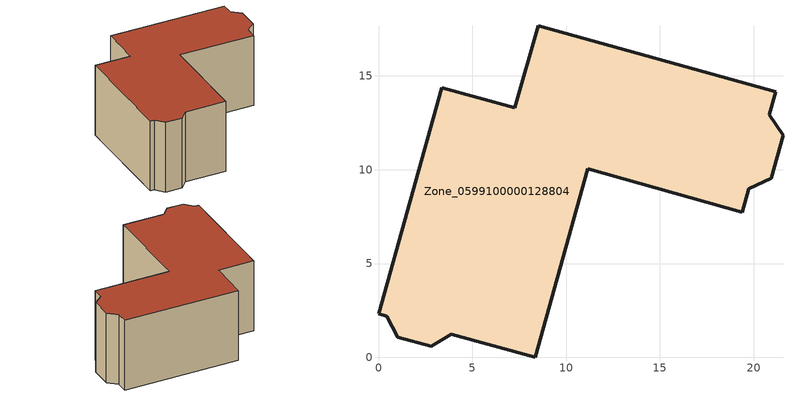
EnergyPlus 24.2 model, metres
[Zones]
Zone_0599100000128804
 floor ground (C_G): 0.43,2.19 0,2.32 3.36,14.38 7.26,13.29 8.51,17.68 21.18,14.15 20.83,12.94 21.56,11.82 20.93,9.54 19.73,8.98 19.38,7.74 11.16,10.06 8.36,0 3.87,1.24 2.82,0.58 1.02,1.06 z0
 wall outside (C_F): 2.82,0.58 3.87,1.24 8.36,0 11.16,10.06 19.38,7.74 19.73,8.98 20.93,9.54 21.56,11.82 20.83,12.94 21.18,14.15 8.51,17.68 7.26,13.29 3.36,14.38 0,2.32 0.43,2.19 1.02,1.06 2.82,0.58 z0:8.35
 roof outside (C_R): 8.51,17.68 7.26,13.29 3.36,14.38 0,2.32 0.43,2.19 1.02,1.06 2.82,0.58 3.87,1.24 8.36,0 11.16,10.06 19.38,7.74 19.73,8.98 20.93,9.54 21.56,11.82 20.83,12.94 21.18,14.15 z8.35
[BUILDING]
Pand.0599100000128804: North Axis=0; Terrain=City; Loads Convergence Tolerance Value=0.04; Temperature Convergence Tolerance Value=0.4; Solar Distribution=FullExterior; Maximum Number of Warmup Days=25; Minimum Number of Warmup Days=1
[Site:Location]
Rotterdam.The.Hague.AP_ZH_NLD Design_Conditions: Latitude=51.96; Longitude=4.45; Time Zone=1; Elevation=-4.5
[SITE:GROUNDTEMPERATURE:BUILDINGSURFACE]
18, 18, 18, 18, 18, 18, 18, 18, 18, 18, 18, 18
[MATERIAL] Thermal Absorptance=0.9; Solar Absorptance=0.7; Visible Absorptance=0.7
Name | Roughness | Thickness | Conductivity | Density | Specific Heat
G.D.1965 | MediumSmooth | 0.15 | 1 | 540 | 1210
F.D.1965 | Rough | 0.3 | 0.857143 | 1920 | 840
R.D.1965 | MediumRough | 0.2 | 0.08 | 1500 | 1000
[CONSTRUCTION]
C_G: G.D.1965
C_F: F.D.1965
C_R: R.D.1965
[ZONE]
Zone_0599100000128804: Type=1; Multiplier=1; Ceiling Height=Autocalculate; Volume=Autocalculate; Floor Area=autocalculate; Part of Total Floor Area=Yes
[ZONEINFILTRATION:DESIGNFLOWRATE]
Infil_Zone_0599100000128804: Zone or ZoneList or Space or SpaceList=Zone_0599100000128804; Schedule=AlwaysOn; Design Flow Rate Calculation Method=Flow/Area; Flow Rate per Floor Area=0.0042; Constant Term Coefficient=1; Temperature Term Coefficient=0; Velocity Term Coefficient=0; Velocity Squared Term Coefficient=0
[HVACTEMPLATE:ZONE:IDEALLOADSAIRSYSTEM]
Zone_0599100000128804: Maximum Heating Supply Air Temperature=50; Minimum Cooling Supply Air Temperature=13; Maximum Heating Supply Air Humidity Ratio=0.0156; Minimum Cooling Supply Air Humidity Ratio=0.0077; Heating Limit=NoLimit; Cooling Limit=NoLimit; Dehumidification Control Type=ConstantSensibleHeatRatio; Cooling Sensible Heat Ratio=0.7; Dehumidification Setpoint=60; Humidification Control Type=None; Humidification Setpoint=30; Outdoor Air Method=None; Outdoor Air Flow Rate per Person=0.00944; Outdoor Air Flow Rate per Zone Floor Area=0; Outdoor Air Flow Rate per Zone=0; Demand Controlled Ventilation Type=None; Outdoor Air Economizer Type=NoEconomizer; Heat Recovery Type=None; Sensible Heat Recovery Effectiveness=0.7; Latent Heat Recovery Effectiveness=0.65
[ZONECONTROL:THERMOSTAT]
ThermostatControl_Zone_0599100000128804: Zone or ZoneList=Zone_0599100000128804; Control Type Schedule=DualSetpointControlType; Control 1=Thermostat_Zone_0599100000128804; Temperature Difference Between Cutout And Setpoint=0
[THERMOSTATSETPOINT:DUALSETPOINT]
Thermostat_Zone_0599100000128804: Heating Setpoint Temperature Schedule=HeatingSetpoint_Zone_0599100000128804; Cooling Setpoint Temperature Schedule=CoolingSetpoint_Zone_0599100000128804
[SCHEDULE:COMPACT]
HeatingSetpoint_Zone_0599100000128804: Through: 12/31, For: AllDays, Until: 24:00, 21
CoolingSetpoint_Zone_0599100000128804: Through: 12/31, For: AllDays, Until: 24:00, 24
DualSetpointControlType: Through: 12/31, For: AllDays, Until: 24:00, 4
AlwaysOn: Through: 12/31, For: AllDays, Until: 24:00, 1
